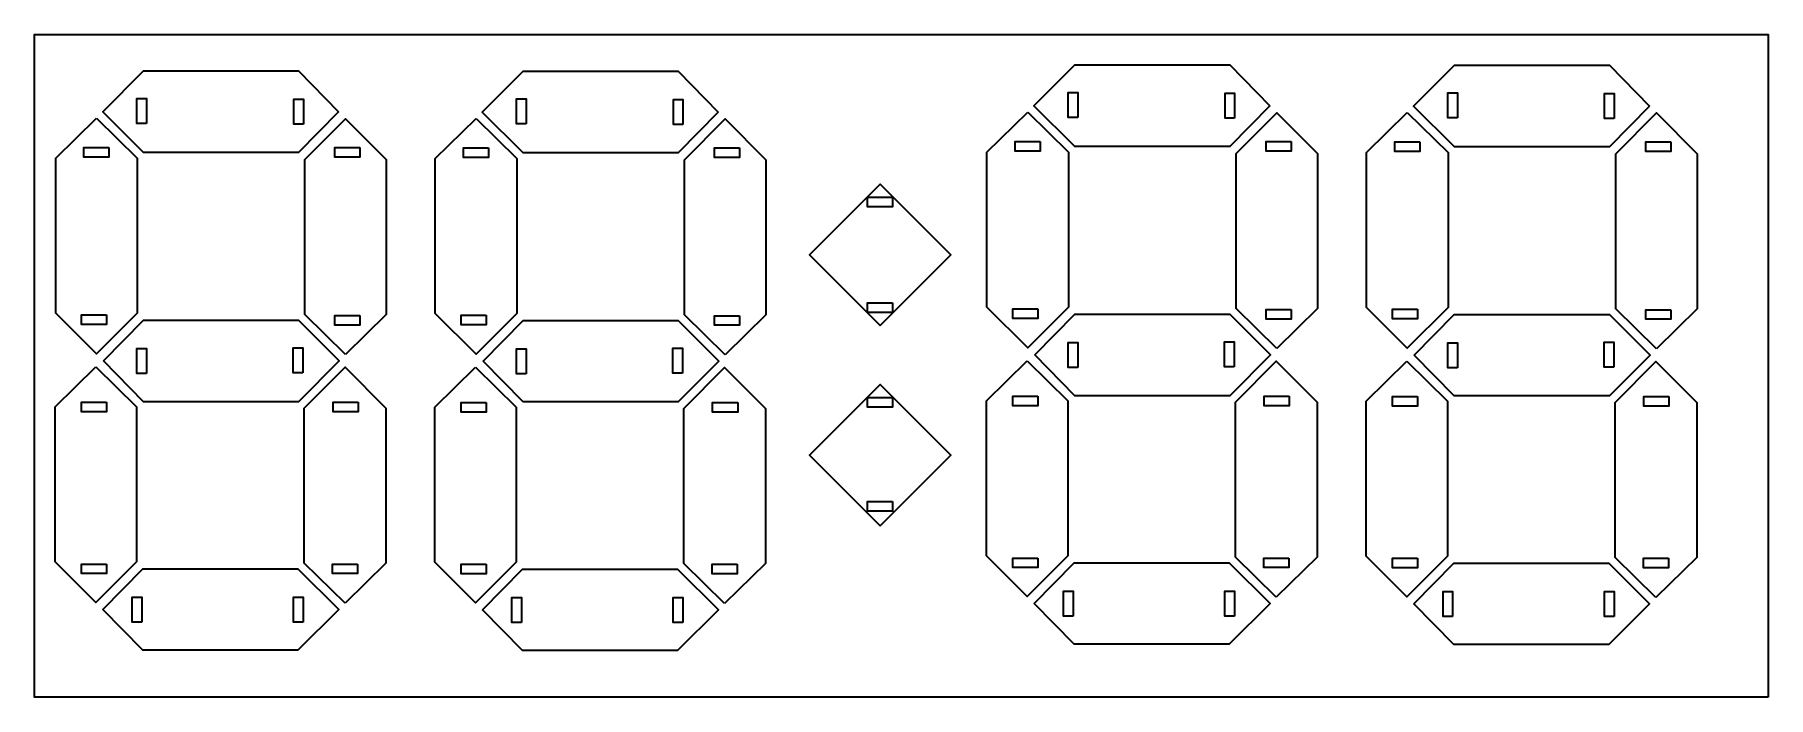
# Model space of a CAD drawing. Header units: millimetres. Extents: x 6 to 596, y -228 to -3.
import ezdxf

# ---------------------------------------------------------------- set-up
doc = ezdxf.new("R2010")
doc.units = ezdxf.units.MM
doc.header["$MEASUREMENT"] = 0
for name, color, linetype in [('Outer Rectangle', 7, 'Continuous'), ('Segments', 7, 'Continuous'), ('Wire Cutouts', 7, 'Continuous')]:
    doc.layers.add(name, color=color, linetype=linetype)

# ---------------------------------------------------------------- blocks, each defined once
blk = doc.blocks.new('block 2')
at = {"layer": 'Segments', "color": 144, "lineweight": 35, "true_color": 0x1d70b7}
blk.add_lwpolyline([(557.93, -109.5), (544.07, -95.9), (544.07, -43.13), (557.93, -29.25), (571.8, -43.13), (571.8, -95.9), (557.93, -109.5)], dxfattribs=at)
blk = doc.blocks.new('block 3')
at = {"layer": 'Segments', "color": 144, "lineweight": 35, "true_color": 0x1d70b7}
blk.add_lwpolyline([(472.98, -113.69), (486.84, -127.29), (486.84, -180.06), (472.98, -193.94), (459.12, -180.06), (459.12, -127.29), (472.98, -113.69)], dxfattribs=at)
blk = doc.blocks.new('block 4')
at = {"layer": 'Segments', "color": 144, "lineweight": 35, "true_color": 0x1d70b7}
blk.add_lwpolyline([(475.37, -196.31), (488.97, -182.45), (541.74, -182.45), (555.62, -196.31), (541.74, -210.17), (488.97, -210.17), (475.37, -196.31)], dxfattribs=at)
blk = doc.blocks.new('block 5')
at = {"layer": 'Segments', "color": 144, "lineweight": 35, "true_color": 0x1d70b7}
blk.add_lwpolyline([(555.55, -26.88), (541.94, -40.74), (489.17, -40.74), (475.29, -26.88), (489.17, -13.02), (541.94, -13.02), (555.55, -26.88)], dxfattribs=at)
blk = doc.blocks.new('block 6')
at = {"layer": 'Segments', "color": 144, "lineweight": 35, "true_color": 0x1d70b7}
blk.add_lwpolyline([(473.15, -29.07), (487.01, -42.68), (487.01, -95.45), (473.15, -109.33), (459.29, -95.45), (459.29, -42.68), (473.15, -29.07)], dxfattribs=at)
blk = doc.blocks.new('block 7')
at = {"layer": 'Segments', "color": 144, "lineweight": 35, "true_color": 0x1d70b7}
blk.add_lwpolyline([(475.54, -111.7), (489.14, -97.83), (541.91, -97.83), (555.79, -111.7), (541.91, -125.56), (489.14, -125.56), (475.54, -111.7)], dxfattribs=at)
blk = doc.blocks.new('block 8')
at = {"layer": 'Segments', "color": 144, "lineweight": 35, "true_color": 0x1d70b7}
blk.add_lwpolyline([(426.35, -26.78), (412.75, -40.64), (359.98, -40.64), (346.1, -26.78), (359.98, -12.92), (412.75, -12.92), (426.35, -26.78)], dxfattribs=at)
blk = doc.blocks.new('block 9')
at = {"layer": 'Segments', "color": 144, "lineweight": 35, "true_color": 0x1d70b7}
blk.add_lwpolyline([(343.96, -28.97), (357.82, -42.58), (357.82, -95.35), (343.96, -109.22), (330.09, -95.35), (330.09, -42.58), (343.96, -28.97)], dxfattribs=at)
blk = doc.blocks.new('block 10')
at = {"layer": 'Segments', "color": 144, "lineweight": 35, "true_color": 0x1d70b7}
blk.add_lwpolyline([(346.34, -111.6), (359.95, -97.73), (412.72, -97.73), (426.6, -111.6), (412.72, -125.46), (359.95, -125.46), (346.34, -111.6)], dxfattribs=at)
blk = doc.blocks.new('block 11')
at = {"layer": 'Segments', "color": 144, "lineweight": 35, "true_color": 0x1d70b7}
blk.add_lwpolyline([(428.74, -109.4), (414.88, -95.8), (414.88, -43.03), (428.74, -29.15), (442.6, -43.03), (442.6, -95.8), (428.74, -109.4)], dxfattribs=at)
blk = doc.blocks.new('block 12')
at = {"layer": 'Segments', "color": 144, "lineweight": 35, "true_color": 0x1d70b7}
blk.add_lwpolyline([(343.79, -113.59), (357.65, -127.19), (357.65, -179.96), (343.79, -193.84), (329.92, -179.96), (329.92, -127.19), (343.79, -113.59)], dxfattribs=at)
blk = doc.blocks.new('block 13')
at = {"layer": 'Segments', "color": 144, "lineweight": 35, "true_color": 0x1d70b7}
blk.add_lwpolyline([(346.17, -196.21), (359.78, -182.35), (412.55, -182.35), (426.43, -196.21), (412.55, -210.07), (359.78, -210.07), (346.17, -196.21)], dxfattribs=at)
blk = doc.blocks.new('block 14')
at = {"layer": 'Segments', "color": 144, "lineweight": 35, "true_color": 0x1d70b7}
blk.add_lwpolyline([(428.57, -194.02), (414.71, -180.41), (414.71, -127.64), (428.57, -113.77), (442.43, -127.64), (442.43, -180.41), (428.57, -194.02)], dxfattribs=at)
blk = doc.blocks.new('block 15')
at = {"layer": 'Segments', "color": 144, "lineweight": 35, "true_color": 0x1d70b7}
blk.add_lwpolyline([(109.42, -28.82), (95.82, -42.68), (43.05, -42.68), (29.17, -28.82), (43.05, -14.96), (95.82, -14.96), (109.42, -28.82)], dxfattribs=at)
blk = doc.blocks.new('block 16')
at = {"layer": 'Segments', "color": 144, "lineweight": 35, "true_color": 0x1d70b7}
blk.add_lwpolyline([(27.03, -31.01), (40.89, -44.62), (40.89, -97.39), (27.03, -111.27), (13.17, -97.39), (13.17, -44.62), (27.03, -31.01)], dxfattribs=at)
blk = doc.blocks.new('block 17')
at = {"layer": 'Segments', "color": 144, "lineweight": 35, "true_color": 0x1d70b7}
blk.add_lwpolyline([(29.41, -113.64), (43.02, -99.77), (95.79, -99.77), (109.67, -113.64), (95.79, -127.5), (43.02, -127.5), (29.41, -113.64)], dxfattribs=at)
blk = doc.blocks.new('block 18')
at = {"layer": 'Segments', "color": 144, "lineweight": 35, "true_color": 0x1d70b7}
blk.add_lwpolyline([(111.81, -111.45), (97.95, -97.84), (97.95, -45.07), (111.81, -31.19), (125.67, -45.07), (125.67, -97.84), (111.81, -111.45)], dxfattribs=at)
blk = doc.blocks.new('block 19')
at = {"layer": 'Segments', "color": 144, "lineweight": 35, "true_color": 0x1d70b7}
blk.add_lwpolyline([(26.86, -115.63), (40.72, -129.23), (40.72, -182), (26.86, -195.88), (13, -182), (13, -129.23), (26.86, -115.63)], dxfattribs=at)
blk = doc.blocks.new('block 20')
at = {"layer": 'Segments', "color": 144, "lineweight": 35, "true_color": 0x1d70b7}
blk.add_lwpolyline([(29.25, -198.25), (42.85, -184.39), (95.62, -184.39), (109.5, -198.25), (95.62, -212.11), (42.85, -212.11), (29.25, -198.25)], dxfattribs=at)
blk = doc.blocks.new('block 21')
at = {"layer": 'Segments', "color": 144, "lineweight": 35, "true_color": 0x1d70b7}
blk.add_lwpolyline([(111.64, -196.06), (97.78, -182.45), (97.78, -129.69), (111.64, -115.81), (125.5, -129.69), (125.5, -182.45), (111.64, -196.06)], dxfattribs=at)
blk = doc.blocks.new('block 22')
at = {"layer": 'Segments', "color": 144, "lineweight": 35, "true_color": 0x1d70b7}
blk.add_lwpolyline([(238.62, -28.92), (225.01, -42.78), (172.24, -42.78), (158.36, -28.92), (172.24, -15.06), (225.01, -15.06), (238.62, -28.92)], dxfattribs=at)
blk = doc.blocks.new('block 23')
at = {"layer": 'Segments', "color": 144, "lineweight": 35, "true_color": 0x1d70b7}
blk.add_lwpolyline([(156.22, -31.11), (170.09, -44.72), (170.09, -97.49), (156.22, -111.37), (142.36, -97.49), (142.36, -44.72), (156.22, -31.11)], dxfattribs=at)
blk = doc.blocks.new('block 24')
at = {"layer": 'Segments', "color": 144, "lineweight": 35, "true_color": 0x1d70b7}
blk.add_lwpolyline([(158.61, -113.74), (172.22, -99.88), (224.98, -99.88), (238.86, -113.74), (224.98, -127.6), (172.22, -127.6), (158.61, -113.74)], dxfattribs=at)
blk = doc.blocks.new('block 25')
at = {"layer": 'Segments', "color": 144, "lineweight": 35, "true_color": 0x1d70b7}
blk.add_lwpolyline([(241, -111.55), (227.14, -97.94), (227.14, -45.17), (241, -31.29), (254.87, -45.17), (254.87, -97.94), (241, -111.55)], dxfattribs=at)
blk = doc.blocks.new('block 26')
at = {"layer": 'Segments', "color": 144, "lineweight": 35, "true_color": 0x1d70b7}
blk.add_lwpolyline([(156.05, -115.73), (169.92, -129.33), (169.92, -182.1), (156.05, -195.98), (142.19, -182.1), (142.19, -129.33), (156.05, -115.73)], dxfattribs=at)
blk = doc.blocks.new('block 27')
at = {"layer": 'Segments', "color": 144, "lineweight": 35, "true_color": 0x1d70b7}
blk.add_lwpolyline([(158.44, -198.35), (172.05, -184.49), (224.81, -184.49), (238.69, -198.35), (224.81, -212.21), (172.05, -212.21), (158.44, -198.35)], dxfattribs=at)
blk = doc.blocks.new('block 28')
at = {"layer": 'Segments', "color": 144, "lineweight": 35, "true_color": 0x1d70b7}
blk.add_lwpolyline([(240.83, -196.16), (226.97, -182.56), (226.97, -129.79), (240.83, -115.91), (254.7, -129.79), (254.7, -182.56), (240.83, -196.16)], dxfattribs=at)

msp = doc.modelspace()

# ---------------------------------------------------------------- linework, layer by layer
at = {"layer": 'Outer Rectangle', "color": 114, "lineweight": 35, "true_color": 0x009640}
msp.add_lwpolyline([(596.01, -228.12), (6.01, -228.12), (6.01, -2.6), (596.01, -2.6), (596.01, -228.12)], dxfattribs=at)
at = {"layer": 'Segments', "color": 144, "lineweight": 35, "true_color": 0x1d70b7}
for points in [[(293.71, -101.59), (317.78, -77.52), (293.71, -53.46), (269.65, -77.52), (293.71, -101.59)], [(557.76, -194.12), (543.9, -180.51), (543.9, -127.75), (557.76, -113.87), (571.63, -127.75), (571.63, -180.51), (557.76, -194.12)], [(293.71, -169.74), (317.78, -145.67), (293.71, -121.61), (269.65, -145.67), (293.71, -169.74)]]:
    msp.add_lwpolyline(points, dxfattribs=at)
at = {"layer": 'Wire Cutouts', "color": 179, "lineweight": 35, "true_color": 0x1c1c1b}
for points in [[(361.02, -30.84), (357.75, -30.84), (357.75, -22.32), (361.02, -22.32), (361.02, -30.84)], [(414.38, -31.04), (411.11, -31.04), (411.11, -22.52), (414.38, -22.52), (414.38, -31.04)], [(490.22, -30.94), (486.95, -30.94), (486.95, -22.42), (490.22, -22.42), (490.22, -30.94)], [(543.58, -31.14), (540.3, -31.14), (540.3, -22.62), (543.58, -22.62), (543.58, -31.14)], [(44.09, -32.88), (40.82, -32.88), (40.82, -24.36), (44.09, -24.36), (44.09, -32.88)], [(97.45, -33.08), (94.18, -33.08), (94.18, -24.56), (97.45, -24.56), (97.45, -33.08)], [(173.29, -32.98), (170.02, -32.98), (170.02, -24.46), (173.29, -24.46), (173.29, -32.98)], [(226.65, -33.18), (223.38, -33.18), (223.38, -24.66), (226.65, -24.66), (226.65, -33.18)], [(31.29, -41.05), (31.29, -44.32), (22.77, -44.32), (22.77, -41.05), (31.29, -41.05)], [(116.69, -41.05), (116.69, -44.32), (108.17, -44.32), (108.17, -41.05), (116.69, -41.05)], [(160.48, -41.15), (160.48, -44.42), (151.96, -44.42), (151.96, -41.15), (160.48, -41.15)], [(245.89, -41.15), (245.89, -44.42), (237.37, -44.42), (237.37, -41.15), (245.89, -41.15)], [(348.22, -39.01), (348.22, -42.28), (339.7, -42.28), (339.7, -39.01), (348.22, -39.01)], [(433.62, -39.01), (433.62, -42.28), (425.1, -42.28), (425.1, -39.01), (433.62, -39.01)], [(477.41, -39.11), (477.41, -42.38), (468.89, -42.38), (468.89, -39.11), (477.41, -39.11)], [(562.82, -39.11), (562.82, -42.38), (554.3, -42.38), (554.3, -39.11), (562.82, -39.11)], [(297.97, -57.92), (297.97, -61.19), (289.45, -61.19), (289.45, -57.92), (297.97, -57.92)], [(297.97, -93.86), (297.97, -97.13), (289.45, -97.13), (289.45, -93.86), (297.97, -93.86)], [(30.51, -97.94), (30.51, -101.21), (21.99, -101.21), (21.99, -97.94), (30.51, -97.94)], [(116.67, -98.14), (116.67, -101.41), (108.15, -101.41), (108.15, -98.14), (116.67, -98.14)], [(159.71, -98.04), (159.71, -101.31), (151.19, -101.31), (151.19, -98.04), (159.71, -98.04)], [(245.87, -98.24), (245.87, -101.51), (237.35, -101.51), (237.35, -98.24), (245.87, -98.24)], [(347.44, -95.9), (347.44, -99.17), (338.92, -99.17), (338.92, -95.9), (347.44, -95.9)], [(433.6, -96.1), (433.6, -99.37), (425.08, -99.37), (425.08, -96.1), (433.6, -96.1)], [(476.64, -96), (476.64, -99.27), (468.12, -99.27), (468.12, -96), (476.64, -96)], [(562.8, -96.2), (562.8, -99.47), (554.28, -99.47), (554.28, -96.2), (562.8, -96.2)], [(44.09, -117.9), (40.82, -117.9), (40.82, -109.38), (44.09, -109.38), (44.09, -117.9)], [(97.25, -117.7), (93.98, -117.7), (93.98, -109.18), (97.25, -109.18), (97.25, -117.7)], [(173.29, -118), (170.02, -118), (170.02, -109.48), (173.29, -109.48), (173.29, -118)], [(226.45, -117.8), (223.18, -117.8), (223.18, -109.28), (226.45, -109.28), (226.45, -117.8)], [(361.02, -115.86), (357.75, -115.86), (357.75, -107.34), (361.02, -107.34), (361.02, -115.86)], [(414.18, -115.66), (410.91, -115.66), (410.91, -107.13), (414.18, -107.13), (414.18, -115.66)], [(490.22, -115.96), (486.95, -115.96), (486.95, -107.44), (490.22, -107.44), (490.22, -115.96)], [(543.38, -115.76), (540.11, -115.76), (540.11, -107.24), (543.38, -107.24), (543.38, -115.76)], [(30.51, -127.7), (30.51, -130.97), (21.99, -130.97), (21.99, -127.7), (30.51, -127.7)], [(116.07, -127.7), (116.07, -130.97), (107.55, -130.97), (107.55, -127.7), (116.07, -127.7)], [(159.71, -127.8), (159.71, -131.07), (151.19, -131.07), (151.19, -127.8), (159.71, -127.8)], [(245.26, -127.8), (245.26, -131.07), (236.74, -131.07), (236.74, -127.8), (245.26, -127.8)], [(297.97, -126.12), (297.97, -129.39), (289.45, -129.39), (289.45, -126.12), (297.97, -126.12)], [(347.44, -125.66), (347.44, -128.93), (338.92, -128.93), (338.92, -125.66), (347.44, -125.66)], [(433, -125.66), (433, -128.93), (424.48, -128.93), (424.48, -125.66), (433, -125.66)], [(476.64, -125.76), (476.64, -129.03), (468.12, -129.03), (468.12, -125.76), (476.64, -125.76)], [(562.19, -125.76), (562.19, -129.03), (553.67, -129.03), (553.67, -125.76), (562.19, -125.76)], [(297.97, -161.53), (297.97, -164.8), (289.45, -164.8), (289.45, -161.53), (297.97, -161.53)], [(30.51, -182.75), (30.51, -186.03), (21.99, -186.03), (21.99, -182.75), (30.51, -182.75)], [(115.9, -182.75), (115.9, -186.03), (107.38, -186.03), (107.38, -182.75), (115.9, -182.75)], [(159.71, -182.85), (159.71, -186.13), (151.19, -186.13), (151.19, -182.85), (159.71, -182.85)], [(245.09, -182.85), (245.09, -186.13), (236.57, -186.13), (236.57, -182.85), (245.09, -182.85)], [(347.44, -180.71), (347.44, -183.98), (338.92, -183.98), (338.92, -180.71), (347.44, -180.71)], [(432.83, -180.71), (432.83, -183.98), (424.31, -183.98), (424.31, -180.71), (432.83, -180.71)], [(476.64, -180.81), (476.64, -184.08), (468.12, -184.08), (468.12, -180.81), (476.64, -180.81)], [(562.02, -180.81), (562.02, -184.08), (553.5, -184.08), (553.5, -180.81), (562.02, -180.81)], [(42.46, -202.51), (39.19, -202.51), (39.19, -193.99), (42.46, -193.99), (42.46, -202.51)], [(97.42, -202.51), (94.15, -202.51), (94.15, -193.99), (97.42, -193.99), (97.42, -202.51)], [(171.65, -202.61), (168.38, -202.61), (168.38, -194.09), (171.65, -194.09), (171.65, -202.61)], [(226.62, -202.61), (223.35, -202.61), (223.35, -194.09), (226.62, -194.09), (226.62, -202.61)], [(359.39, -200.47), (356.12, -200.47), (356.12, -191.95), (359.39, -191.95), (359.39, -200.47)], [(414.35, -200.47), (411.08, -200.47), (411.08, -191.95), (414.35, -191.95), (414.35, -200.47)], [(488.58, -200.57), (485.31, -200.57), (485.31, -192.05), (488.58, -192.05), (488.58, -200.57)], [(543.55, -200.57), (540.28, -200.57), (540.28, -192.05), (543.55, -192.05), (543.55, -200.57)]]:
    msp.add_lwpolyline(points, dxfattribs=at)

# ---------------------------------------------------------------- block references
at = {"layer": 'Segments'}
for name in ['block 15', 'block 22', 'block 8', 'block 5', 'block 9', 'block 11', 'block 6', 'block 2', 'block 16', 'block 18', 'block 23', 'block 25', 'block 17', 'block 24', 'block 10', 'block 7', 'block 19', 'block 21', 'block 26', 'block 28', 'block 12', 'block 14', 'block 3', 'block 13', 'block 4', 'block 20', 'block 27']:
    msp.add_blockref(name, (0, 0), dxfattribs=at)

doc.saveas('drawing.dxf')
